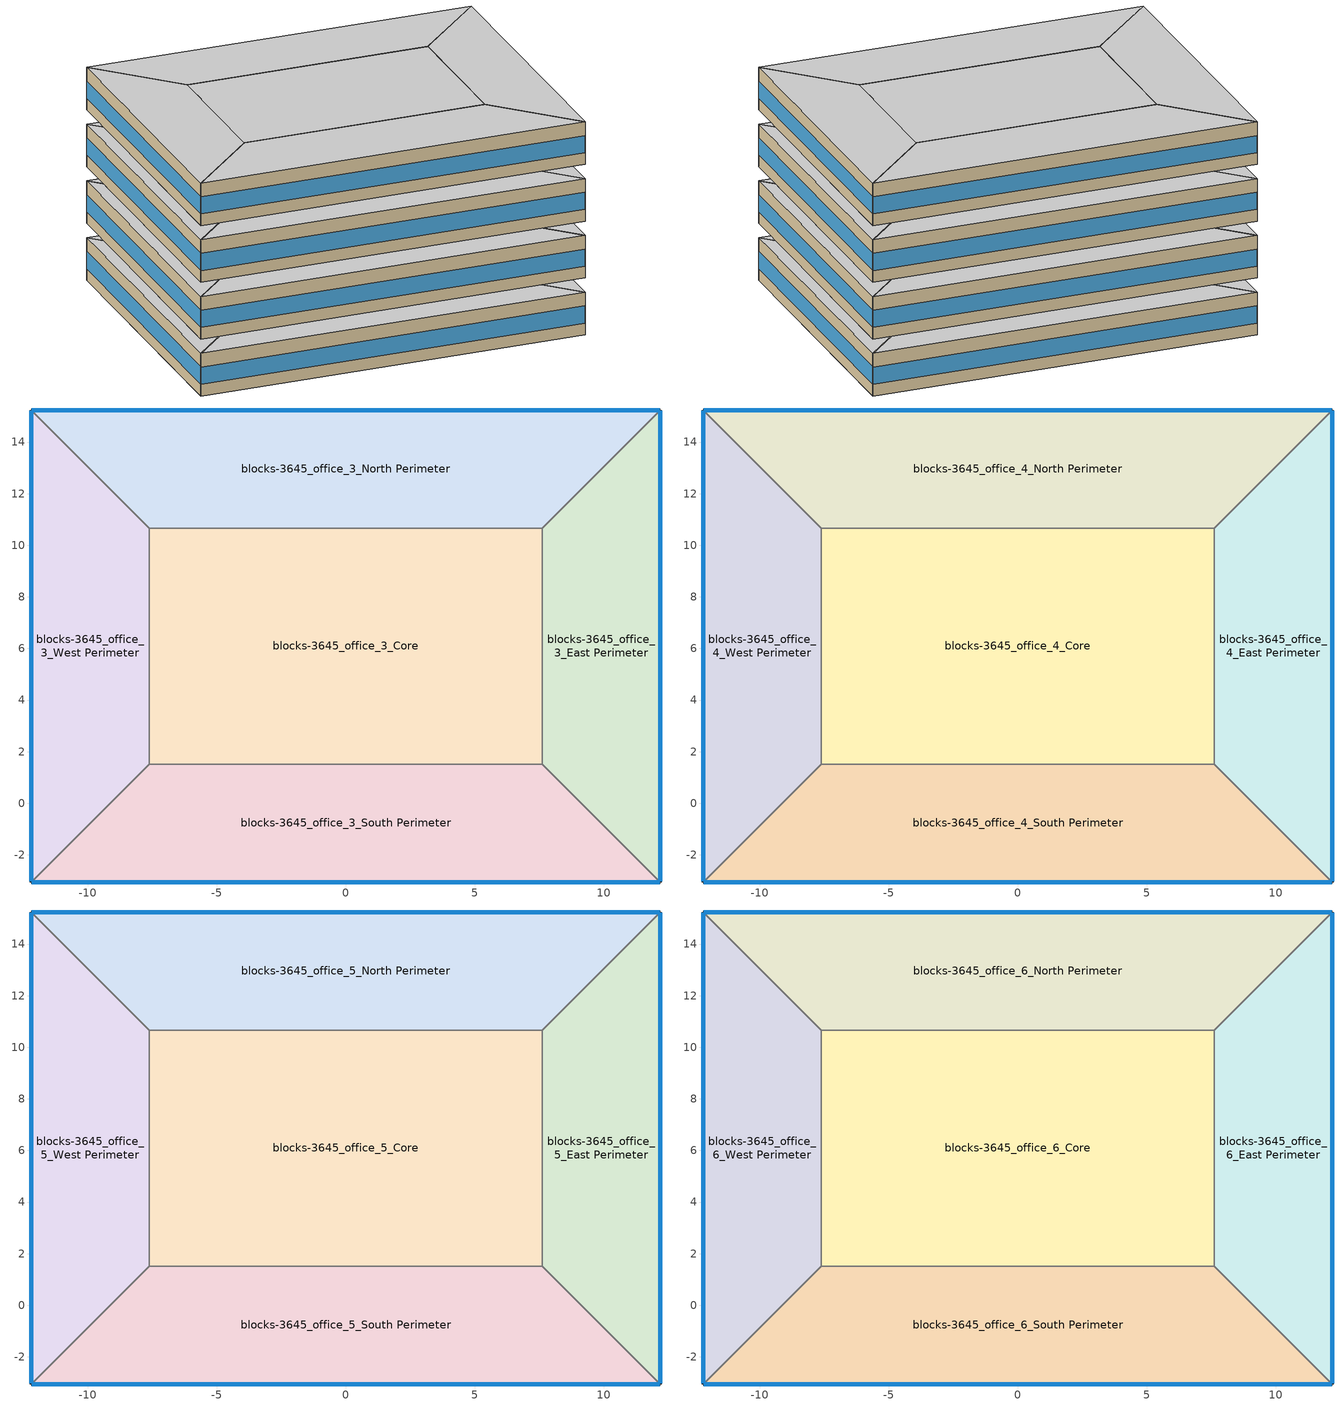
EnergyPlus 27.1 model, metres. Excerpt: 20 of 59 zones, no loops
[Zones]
blocks-3645_office_3_Core
 floor to Office_Mid_Plenum 2 (INT-FLOOR-TOPSIDE): -7.62,1.52 -7.62,10.67 7.62,10.67 7.62,1.52 z14.63
 wall to blocks-3645_office_3_West Perimeter (Standard_Int-Wall): -7.62,10.67 -7.62,1.52 z14.63:17.37
 wall to blocks-3645_office_3_North Perimeter (Standard_Int-Wall): 7.62,10.67 -7.62,10.67 z14.63:17.37
 wall to blocks-3645_office_3_East Perimeter (Standard_Int-Wall): 7.62,1.52 7.62,10.67 z14.63:17.37
 wall to blocks-3645_office_3_South Perimeter (Standard_Int-Wall): -7.62,1.52 7.62,1.52 z14.63:17.37
 ceiling to Office_Mid_Plenum 2 (INT-FLOOR-UNDERSIDE): 7.62,1.52 7.62,10.67 -7.62,10.67 -7.62,1.52 z17.37
blocks-3645_office_3_East Perimeter
 floor to Office_Mid_Plenum 2 (INT-FLOOR-TOPSIDE): 12.19,15.24 12.19,-3.05 7.62,1.52 7.62,10.67 z14.63
 wall outside (Siding_Steel_Frame_Wall): 12.19,-3.05 12.19,15.24 z14.63:17.37
 wall to blocks-3645_office_3_South Perimeter (Standard_Int-Wall): 7.62,1.52 12.19,-3.05 z14.63:17.37
 wall to blocks-3645_office_3_North Perimeter (Standard_Int-Wall): 12.19,15.24 7.62,10.67 z14.63:17.37
 window (fenestration_1.7034789676901698_0.4171_0.7): 12.19,-3.02 12.19,15.21 z15.39:16.49
 ceiling to Office_Mid_Plenum 2 (INT-FLOOR-UNDERSIDE): 12.19,-3.05 12.19,15.24 7.62,10.67 7.62,1.52 z17.37
blocks-3645_office_3_North Perimeter
 floor to Office_Mid_Plenum 2 (INT-FLOOR-TOPSIDE): 12.19,15.24 7.62,10.67 -7.62,10.67 -12.19,15.24 z14.63
 wall outside (Siding_Steel_Frame_Wall): 12.19,15.24 -12.19,15.24 z14.63:17.37
 wall to blocks-3645_office_3_West Perimeter (Standard_Int-Wall): -12.19,15.24 -7.62,10.67 z14.63:17.37
 window (fenestration_1.7034789676901698_0.51_0.7): 12.17,15.24 -12.17,15.24 z15.39:16.49
 ceiling to Office_Mid_Plenum 2 (INT-FLOOR-UNDERSIDE): 7.62,10.67 12.19,15.24 -12.19,15.24 -7.62,10.67 z17.37
blocks-3645_office_3_South Perimeter
 floor to Office_Mid_Plenum 2 (INT-FLOOR-TOPSIDE): 7.62,1.52 12.19,-3.05 -12.19,-3.05 -7.62,1.52 z14.63
 wall outside (Siding_Steel_Frame_Wall): -12.19,-3.05 12.19,-3.05 z14.63:17.37
 wall to blocks-3645_office_3_West Perimeter (Standard_Int-Wall): -7.62,1.52 -12.19,-3.05 z14.63:17.37
 window (fenestration_1.7034789676901698_0.4171_0.7): -12.17,-3.05 12.17,-3.05 z15.39:16.49
 ceiling to Office_Mid_Plenum 2 (INT-FLOOR-UNDERSIDE): 12.19,-3.05 7.62,1.52 -7.62,1.52 -12.19,-3.05 z17.37
blocks-3645_office_3_West Perimeter
 floor to Office_Mid_Plenum 2 (INT-FLOOR-TOPSIDE): -12.19,15.24 -7.62,10.67 -7.62,1.52 -12.19,-3.05 z14.63
 wall outside (Siding_Steel_Frame_Wall): -12.19,15.24 -12.19,-3.05 z14.63:17.37
 window (fenestration_1.7034789676901698_0.4171_0.7): -12.19,15.21 -12.19,-3.02 z15.39:16.49
 ceiling to Office_Mid_Plenum 2 (INT-FLOOR-UNDERSIDE): -12.19,-3.05 -7.62,1.52 -7.62,10.67 -12.19,15.24 z17.37
blocks-3645_office_4_Core
 floor to Office_Mid_Plenum 2 (INT-FLOOR-TOPSIDE): -7.62,1.52 -7.62,10.67 7.62,10.67 7.62,1.52 z18.29
 wall to blocks-3645_office_4_West Perimeter (Standard_Int-Wall): -7.62,10.67 -7.62,1.52 z18.29:21.03
 wall to blocks-3645_office_4_North Perimeter (Standard_Int-Wall): 7.62,10.67 -7.62,10.67 z18.29:21.03
 wall to blocks-3645_office_4_East Perimeter (Standard_Int-Wall): 7.62,1.52 7.62,10.67 z18.29:21.03
 wall to blocks-3645_office_4_South Perimeter (Standard_Int-Wall): -7.62,1.52 7.62,1.52 z18.29:21.03
 ceiling to Office_Mid_Plenum 2 (INT-FLOOR-UNDERSIDE): 7.62,1.52 7.62,10.67 -7.62,10.67 -7.62,1.52 z21.03
blocks-3645_office_4_East Perimeter
 floor to Office_Mid_Plenum 2 (INT-FLOOR-TOPSIDE): 12.19,15.24 12.19,-3.05 7.62,1.52 7.62,10.67 z18.29
 wall outside (Siding_Steel_Frame_Wall): 12.19,-3.05 12.19,15.24 z18.29:21.03
 wall to blocks-3645_office_4_South Perimeter (Standard_Int-Wall): 7.62,1.52 12.19,-3.05 z18.29:21.03
 wall to blocks-3645_office_4_North Perimeter (Standard_Int-Wall): 12.19,15.24 7.62,10.67 z18.29:21.03
 window (fenestration_1.7034789676901698_0.4171_0.7): 12.19,-3.02 12.19,15.21 z19.05:20.15
 ceiling to Office_Mid_Plenum 2 (INT-FLOOR-UNDERSIDE): 12.19,-3.05 12.19,15.24 7.62,10.67 7.62,1.52 z21.03
blocks-3645_office_4_North Perimeter
 floor to Office_Mid_Plenum 2 (INT-FLOOR-TOPSIDE): 12.19,15.24 7.62,10.67 -7.62,10.67 -12.19,15.24 z18.29
 wall outside (Siding_Steel_Frame_Wall): 12.19,15.24 -12.19,15.24 z18.29:21.03
 wall to blocks-3645_office_4_West Perimeter (Standard_Int-Wall): -12.19,15.24 -7.62,10.67 z18.29:21.03
 window (fenestration_1.7034789676901698_0.51_0.7): 12.17,15.24 -12.17,15.24 z19.05:20.15
 ceiling to Office_Mid_Plenum 2 (INT-FLOOR-UNDERSIDE): 7.62,10.67 12.19,15.24 -12.19,15.24 -7.62,10.67 z21.03
blocks-3645_office_4_South Perimeter
 floor to Office_Mid_Plenum 2 (INT-FLOOR-TOPSIDE): 7.62,1.52 12.19,-3.05 -12.19,-3.05 -7.62,1.52 z18.29
 wall outside (Siding_Steel_Frame_Wall): -12.19,-3.05 12.19,-3.05 z18.29:21.03
 wall to blocks-3645_office_4_West Perimeter (Standard_Int-Wall): -7.62,1.52 -12.19,-3.05 z18.29:21.03
 window (fenestration_1.7034789676901698_0.4171_0.7): -12.17,-3.05 12.17,-3.05 z19.05:20.15
 ceiling to Office_Mid_Plenum 2 (INT-FLOOR-UNDERSIDE): 12.19,-3.05 7.62,1.52 -7.62,1.52 -12.19,-3.05 z21.03
blocks-3645_office_4_West Perimeter
 floor to Office_Mid_Plenum 2 (INT-FLOOR-TOPSIDE): -12.19,15.24 -7.62,10.67 -7.62,1.52 -12.19,-3.05 z18.29
 wall outside (Siding_Steel_Frame_Wall): -12.19,15.24 -12.19,-3.05 z18.29:21.03
 window (fenestration_1.7034789676901698_0.4171_0.7): -12.19,15.21 -12.19,-3.02 z19.05:20.15
 ceiling to Office_Mid_Plenum 2 (INT-FLOOR-UNDERSIDE): -12.19,-3.05 -7.62,1.52 -7.62,10.67 -12.19,15.24 z21.03
blocks-3645_office_5_Core
 floor to Office_Mid_Plenum 2 (INT-FLOOR-TOPSIDE): -7.62,1.52 -7.62,10.67 7.62,10.67 7.62,1.52 z21.95
 wall to blocks-3645_office_5_West Perimeter (Standard_Int-Wall): -7.62,10.67 -7.62,1.52 z21.95:24.69
 wall to blocks-3645_office_5_North Perimeter (Standard_Int-Wall): 7.62,10.67 -7.62,10.67 z21.95:24.69
 wall to blocks-3645_office_5_East Perimeter (Standard_Int-Wall): 7.62,1.52 7.62,10.67 z21.95:24.69
 wall to blocks-3645_office_5_South Perimeter (Standard_Int-Wall): -7.62,1.52 7.62,1.52 z21.95:24.69
 ceiling to Office_Mid_Plenum 2 (INT-FLOOR-UNDERSIDE): 7.62,1.52 7.62,10.67 -7.62,10.67 -7.62,1.52 z24.69
blocks-3645_office_5_East Perimeter
 floor to Office_Mid_Plenum 2 (INT-FLOOR-TOPSIDE): 12.19,15.24 12.19,-3.05 7.62,1.52 7.62,10.67 z21.95
 wall outside (Siding_Steel_Frame_Wall): 12.19,-3.05 12.19,15.24 z21.95:24.69
 wall to blocks-3645_office_5_South Perimeter (Standard_Int-Wall): 7.62,1.52 12.19,-3.05 z21.95:24.69
 wall to blocks-3645_office_5_North Perimeter (Standard_Int-Wall): 12.19,15.24 7.62,10.67 z21.95:24.69
 window (fenestration_1.7034789676901698_0.4171_0.7): 12.19,-3.02 12.19,15.21 z22.71:23.81
 ceiling to Office_Mid_Plenum 2 (INT-FLOOR-UNDERSIDE): 12.19,-3.05 12.19,15.24 7.62,10.67 7.62,1.52 z24.69
blocks-3645_office_5_North Perimeter
 floor to Office_Mid_Plenum 2 (INT-FLOOR-TOPSIDE): 12.19,15.24 7.62,10.67 -7.62,10.67 -12.19,15.24 z21.95
 wall outside (Siding_Steel_Frame_Wall): 12.19,15.24 -12.19,15.24 z21.95:24.69
 wall to blocks-3645_office_5_West Perimeter (Standard_Int-Wall): -12.19,15.24 -7.62,10.67 z21.95:24.69
 window (fenestration_1.7034789676901698_0.51_0.7): 12.17,15.24 -12.17,15.24 z22.71:23.81
 ceiling to Office_Mid_Plenum 2 (INT-FLOOR-UNDERSIDE): 7.62,10.67 12.19,15.24 -12.19,15.24 -7.62,10.67 z24.69
blocks-3645_office_5_South Perimeter
 floor to Office_Mid_Plenum 2 (INT-FLOOR-TOPSIDE): 7.62,1.52 12.19,-3.05 -12.19,-3.05 -7.62,1.52 z21.95
 wall outside (Siding_Steel_Frame_Wall): -12.19,-3.05 12.19,-3.05 z21.95:24.69
 wall to blocks-3645_office_5_West Perimeter (Standard_Int-Wall): -7.62,1.52 -12.19,-3.05 z21.95:24.69
 window (fenestration_1.7034789676901698_0.4171_0.7): -12.17,-3.05 12.17,-3.05 z22.71:23.81
 ceiling to Office_Mid_Plenum 2 (INT-FLOOR-UNDERSIDE): 12.19,-3.05 7.62,1.52 -7.62,1.52 -12.19,-3.05 z24.69
blocks-3645_office_5_West Perimeter
 floor to Office_Mid_Plenum 2 (INT-FLOOR-TOPSIDE): -12.19,15.24 -7.62,10.67 -7.62,1.52 -12.19,-3.05 z21.95
 wall outside (Siding_Steel_Frame_Wall): -12.19,15.24 -12.19,-3.05 z21.95:24.69
 window (fenestration_1.7034789676901698_0.4171_0.7): -12.19,15.21 -12.19,-3.02 z22.71:23.81
 ceiling to Office_Mid_Plenum 2 (INT-FLOOR-UNDERSIDE): -12.19,-3.05 -7.62,1.52 -7.62,10.67 -12.19,15.24 z24.69
blocks-3645_office_6_Core
 floor to Office_Mid_Plenum 2 (INT-FLOOR-TOPSIDE): -7.62,1.52 -7.62,10.67 7.62,10.67 7.62,1.52 z25.6
 wall to blocks-3645_office_6_West Perimeter (Standard_Int-Wall): -7.62,10.67 -7.62,1.52 z25.6:28.35
 wall to blocks-3645_office_6_North Perimeter (Standard_Int-Wall): 7.62,10.67 -7.62,10.67 z25.6:28.35
 wall to blocks-3645_office_6_East Perimeter (Standard_Int-Wall): 7.62,1.52 7.62,10.67 z25.6:28.35
 wall to blocks-3645_office_6_South Perimeter (Standard_Int-Wall): -7.62,1.52 7.62,1.52 z25.6:28.35
 ceiling to Office_Mid_Plenum 2 (INT-FLOOR-UNDERSIDE): 7.62,1.52 7.62,10.67 -7.62,10.67 -7.62,1.52 z28.35
blocks-3645_office_6_East Perimeter
 floor to Office_Mid_Plenum 2 (INT-FLOOR-TOPSIDE): 12.19,15.24 12.19,-3.05 7.62,1.52 7.62,10.67 z25.6
 wall outside (Siding_Steel_Frame_Wall): 12.19,-3.05 12.19,15.24 z25.6:28.35
 wall to blocks-3645_office_6_South Perimeter (Standard_Int-Wall): 7.62,1.52 12.19,-3.05 z25.6:28.35
 wall to blocks-3645_office_6_North Perimeter (Standard_Int-Wall): 12.19,15.24 7.62,10.67 z25.6:28.35
 window (fenestration_1.7034789676901698_0.4171_0.7): 12.19,-3.02 12.19,15.21 z26.37:27.47
 ceiling to Office_Mid_Plenum 2 (INT-FLOOR-UNDERSIDE): 12.19,-3.05 12.19,15.24 7.62,10.67 7.62,1.52 z28.35
blocks-3645_office_6_North Perimeter
 floor to Office_Mid_Plenum 2 (INT-FLOOR-TOPSIDE): 12.19,15.24 7.62,10.67 -7.62,10.67 -12.19,15.24 z25.6
 wall outside (Siding_Steel_Frame_Wall): 12.19,15.24 -12.19,15.24 z25.6:28.35
 wall to blocks-3645_office_6_West Perimeter (Standard_Int-Wall): -12.19,15.24 -7.62,10.67 z25.6:28.35
 window (fenestration_1.7034789676901698_0.51_0.7): 12.17,15.24 -12.17,15.24 z26.37:27.46
 ceiling to Office_Mid_Plenum 2 (INT-FLOOR-UNDERSIDE): 7.62,10.67 12.19,15.24 -12.19,15.24 -7.62,10.67 z28.35
blocks-3645_office_6_South Perimeter
 floor to Office_Mid_Plenum 2 (INT-FLOOR-TOPSIDE): 7.62,1.52 12.19,-3.05 -12.19,-3.05 -7.62,1.52 z25.6
 wall outside (Siding_Steel_Frame_Wall): -12.19,-3.05 12.19,-3.05 z25.6:28.35
 wall to blocks-3645_office_6_West Perimeter (Standard_Int-Wall): -7.62,1.52 -12.19,-3.05 z25.6:28.35
 window (fenestration_1.7034789676901698_0.4171_0.7): -12.17,-3.05 12.17,-3.05 z26.37:27.46
 ceiling to Office_Mid_Plenum 2 (INT-FLOOR-UNDERSIDE): 12.19,-3.05 7.62,1.52 -7.62,1.52 -12.19,-3.05 z28.35
blocks-3645_office_6_West Perimeter
 floor to Office_Mid_Plenum 2 (INT-FLOOR-TOPSIDE): -12.19,15.24 -7.62,10.67 -7.62,1.52 -12.19,-3.05 z25.6
 wall outside (Siding_Steel_Frame_Wall): -12.19,15.24 -12.19,-3.05 z25.6:28.35
 window (fenestration_1.7034789676901698_0.4171_0.7): -12.19,15.21 -12.19,-3.02 z26.37:27.47
 ceiling to Office_Mid_Plenum 2 (INT-FLOOR-UNDERSIDE): -12.19,-3.05 -7.62,1.52 -7.62,10.67 -12.19,15.24 z28.35
[Building]
Large Office-VAV-HW-Reheat Min Req
[Site:Location]
CHICAGO_IL_USA_WMO_725300: Latitude {deg}=42; Longitude {deg}=-87.88; Time Zone {hr}=-6; Elevation {m}=190
[SizingPeriod:DesignDay] Day of Month=21; Humidity Condition Type=Wetbulb; Barometric Pressure {Pa}=99063; Rain Indicator=No; Snow Indicator=No; Daylight Saving Time Indicator=No; Solar Model Indicator=ASHRAEClearSky
Name | Month | Day Type | Maximum Dry-Bulb Temperature {C} | Daily Dry-Bulb Temperature Range {deltaC} | Wetbulb or DewPoint at Maximum Dry-Bulb {C} | Wind Speed {m/s} | Wind Direction {deg} | Sky Clearness
CHICAGO Ann Htg 99% Condns DB | 1 | WinterDesignDay | -17.3 | 0 | -17.3 | 4.9 | 270 | 0
CHICAGO Ann Clg 1% Condns DB=>MWB | 7 | SummerDesignDay | 31.5 | 10.7 | 23 | 5.3 | 230 | 1
[Site:GroundTemperature:BuildingSurface]
19.527, 19.502, 19.536, 19.598, 20.002, 21.64, 22.225, 22.375, 21.449, 20.121, 19.802, 19.633
[Site:WaterMainsTemperature]
Calculation Method=Correlation; Annual Average Outdoor Air Temperature {C}=9.69; Maximum Difference In Monthly Average Outdoor Air Temperatures {deltaC}=28.1
[Material] Thermal Absorptance=0.9
Name | Roughness | Thickness {m} | Conductivity {W/m-K} | Density {kg/m3} | Specific Heat {J/kg-K} | Solar Absorptance | Visible Absorptance
1/2IN Gypsum | Smooth | 0.0127 | 0.16 | 784.9 | 830 | 0.92 | 0.92
4IN CONCRETE HW | Rough | 0.1016 | 1.311 | 2240 | 836.8 | 0.7 | 0.7
Steel Frame Wall Insulation | MediumRough | 0.148554 | 0.049 | 265 | 836.8 | 0.7 | 0.7
Wood Siding | MediumSmooth | 0.01 | 0.11 | 544.62 | 1210 | 0.78 | 0.78
[Material:NoMass]
CP02 CARPET PAD: Roughness=VeryRough; Thermal Resistance {m2-K/W}=0.2165; Thermal Absorptance=0.9; Solar Absorptance=0.7; Visible Absorptance=0.8
[WindowMaterial:SimpleGlazingSystem] U-Factor {W/m2-K}=1.70348; Visible Transmittance=0.7
Name | Solar Heat Gain Coefficient
Glazing Layer | 0.4171
Glazing Layer 1 | 0.51
[Construction]
fenestration_1.7034789676901698_0.4171_0.7: Glazing Layer
fenestration_1.7034789676901698_0.51_0.7: Glazing Layer 1
INT-FLOOR-TOPSIDE: 1/2IN Gypsum, 4IN CONCRETE HW, CP02 CARPET PAD
INT-FLOOR-UNDERSIDE: CP02 CARPET PAD, 4IN CONCRETE HW, 1/2IN Gypsum
Siding_Steel_Frame_Wall: Wood Siding, Steel Frame Wall Insulation, 1/2IN Gypsum
Standard_Int-Wall: 1/2IN Gypsum, 1/2IN Gypsum
[Zone]
blocks-3645_office_3_Core; blocks-3645_office_3_East Perimeter; blocks-3645_office_3_North Perimeter; blocks-3645_office_3_South Perimeter; blocks-3645_office_3_West Perimeter; blocks-3645_office_4_Core; blocks-3645_office_4_East Perimeter; blocks-3645_office_4_North Perimeter; blocks-3645_office_4_South Perimeter; blocks-3645_office_4_West Perimeter; blocks-3645_office_5_Core; blocks-3645_office_5_East Perimeter; blocks-3645_office_5_North Perimeter; blocks-3645_office_5_South Perimeter; blocks-3645_office_5_West Perimeter; blocks-3645_office_6_Core; blocks-3645_office_6_East Perimeter; blocks-3645_office_6_North Perimeter; blocks-3645_office_6_South Perimeter; blocks-3645_office_6_West Perimeter
[Lights] Schedule=Office_Lighting_Schedule; Design Level Calculation Method=Watts/Area; Watts per Floor Area {W/m2}=7.10413; Fraction Radiant=0.37; Fraction Visible=0.18; Fraction Replaceable=1
Name | Zone or ZoneList or Space or SpaceList
Office_Lights 25 | blocks-3645_office_3_Core
Office_Lights 23 | blocks-3645_office_3_East Perimeter
Office_Lights 22 | blocks-3645_office_3_North Perimeter
Office_Lights 24 | blocks-3645_office_3_South Perimeter
Office_Lights 21 | blocks-3645_office_3_West Perimeter
Office_Lights 30 | blocks-3645_office_4_Core
Office_Lights 28 | blocks-3645_office_4_East Perimeter
Office_Lights 27 | blocks-3645_office_4_North Perimeter
Office_Lights 29 | blocks-3645_office_4_South Perimeter
Office_Lights 26 | blocks-3645_office_4_West Perimeter
Office_Lights 35 | blocks-3645_office_5_Core
Office_Lights 33 | blocks-3645_office_5_East Perimeter
Office_Lights 32 | blocks-3645_office_5_North Perimeter
Office_Lights 34 | blocks-3645_office_5_South Perimeter
Office_Lights 31 | blocks-3645_office_5_West Perimeter
Office_Lights 40 | blocks-3645_office_6_Core
Office_Lights 38 | blocks-3645_office_6_East Perimeter
Office_Lights 37 | blocks-3645_office_6_North Perimeter
Office_Lights 39 | blocks-3645_office_6_South Perimeter
Office_Lights 36 | blocks-3645_office_6_West Perimeter
[Schedule:Day:Interval]
Office_Lighting_Schedule_Week_Day: No, 01:00, 0.05, 02:00, 0.05, 03:00, 0.05, 04:00, 0.05, 05:00, 0.05, 06:00, 0.1, 07:00, 0.1, 08:00, 0.3, 09:00, 0.9, 10:00, 0.9, 11:00, 0.9, 12:00, 0.9, 13:00, 0.9, 14:00, 0.9, 15:00, 0.9, 16:00, 0.9, 17:00, 0.9, 18:00, 0.5, 19:00, 0.3, 20:00, 0.3, 21:00, 0.2, 22:00, 0.2, 23:00, 0.1, 24:00, 0.05
Office_Lighting_Schedule_Saturday: No, 01:00, 0.05, 02:00, 0.05, 03:00, 0.05, 04:00, 0.05, 05:00, 0.05, 06:00, 0.05, 07:00, 0.1, 08:00, 0.1, 09:00, 0.3, 10:00, 0.3, 11:00, 0.3, 12:00, 0.3, 13:00, 0.15, 14:00, 0.15, 15:00, 0.15, 16:00, 0.15, 17:00, 0.15, 18:00, 0.05, 19:00, 0.05, 20:00, 0.05, 21:00, 0.05, 22:00, 0.05, 23:00, 0.05, 24:00, 0.05
Office_Lighting_Schedule_Sunday: No, 01:00, 0.05, 02:00, 0.05, 03:00, 0.05, 04:00, 0.05, 05:00, 0.05, 06:00, 0.05, 07:00, 0.05, 08:00, 0.05, 09:00, 0.05, 10:00, 0.05, 11:00, 0.05, 12:00, 0.05, 13:00, 0.05, 14:00, 0.05, 15:00, 0.05, 16:00, 0.05, 17:00, 0.05, 18:00, 0.05, 19:00, 0.05, 20:00, 0.05, 21:00, 0.05, 22:00, 0.05, 23:00, 0.05, 24:00, 0.05
Office_Lighting_Schedule_Summer_Design_Day: No, 01:00, 1, 02:00, 1, 03:00, 1, 04:00, 1, 05:00, 1, 06:00, 1, 07:00, 1, 08:00, 1, 09:00, 1, 10:00, 1, 11:00, 1, 12:00, 1, 13:00, 1, 14:00, 1, 15:00, 1, 16:00, 1, 17:00, 1, 18:00, 1, 19:00, 1, 20:00, 1, 21:00, 1, 22:00, 1, 23:00, 1, 24:00, 1
Office_Lighting_Schedule_Winter_Design_Day: No, 01:00, 0, 02:00, 0, 03:00, 0, 04:00, 0, 05:00, 0, 06:00, 0, 07:00, 0, 08:00, 0, 09:00, 0, 10:00, 0, 11:00, 0, 12:00, 0, 13:00, 0, 14:00, 0, 15:00, 0, 16:00, 0, 17:00, 0, 18:00, 0, 19:00, 0, 20:00, 0, 21:00, 0, 22:00, 0, 23:00, 0, 24:00, 0
[Schedule:Week:Daily]
Office_Lighting_Schedule Week Rule - Jan1-Jan3: Office_Lighting_Schedule_Week_Day, Office_Lighting_Schedule_Week_Day, Office_Lighting_Schedule_Week_Day, Office_Lighting_Schedule_Week_Day, Office_Lighting_Schedule_Week_Day, Office_Lighting_Schedule_Week_Day, Office_Lighting_Schedule_Saturday, Office_Lighting_Schedule_Week_Day, Office_Lighting_Schedule_Summer_Design_Day, Office_Lighting_Schedule_Winter_Design_Day, Office_Lighting_Schedule_Week_Day, Office_Lighting_Schedule_Week_Day
Office_Lighting_Schedule Week Rule - Jan4-Dec31: Office_Lighting_Schedule_Sunday, Office_Lighting_Schedule_Week_Day, Office_Lighting_Schedule_Week_Day, Office_Lighting_Schedule_Week_Day, Office_Lighting_Schedule_Week_Day, Office_Lighting_Schedule_Week_Day, Office_Lighting_Schedule_Saturday, Office_Lighting_Schedule_Week_Day, Office_Lighting_Schedule_Summer_Design_Day, Office_Lighting_Schedule_Winter_Design_Day, Office_Lighting_Schedule_Week_Day, Office_Lighting_Schedule_Week_Day
[Schedule:Year]
Office_Lighting_Schedule: Office_Lighting_Schedule Week Rule - Jan1-Jan3, 1, 1, 1, 3, Office_Lighting_Schedule Week Rule - Jan4-Dec31, 1, 4, 12, 31
